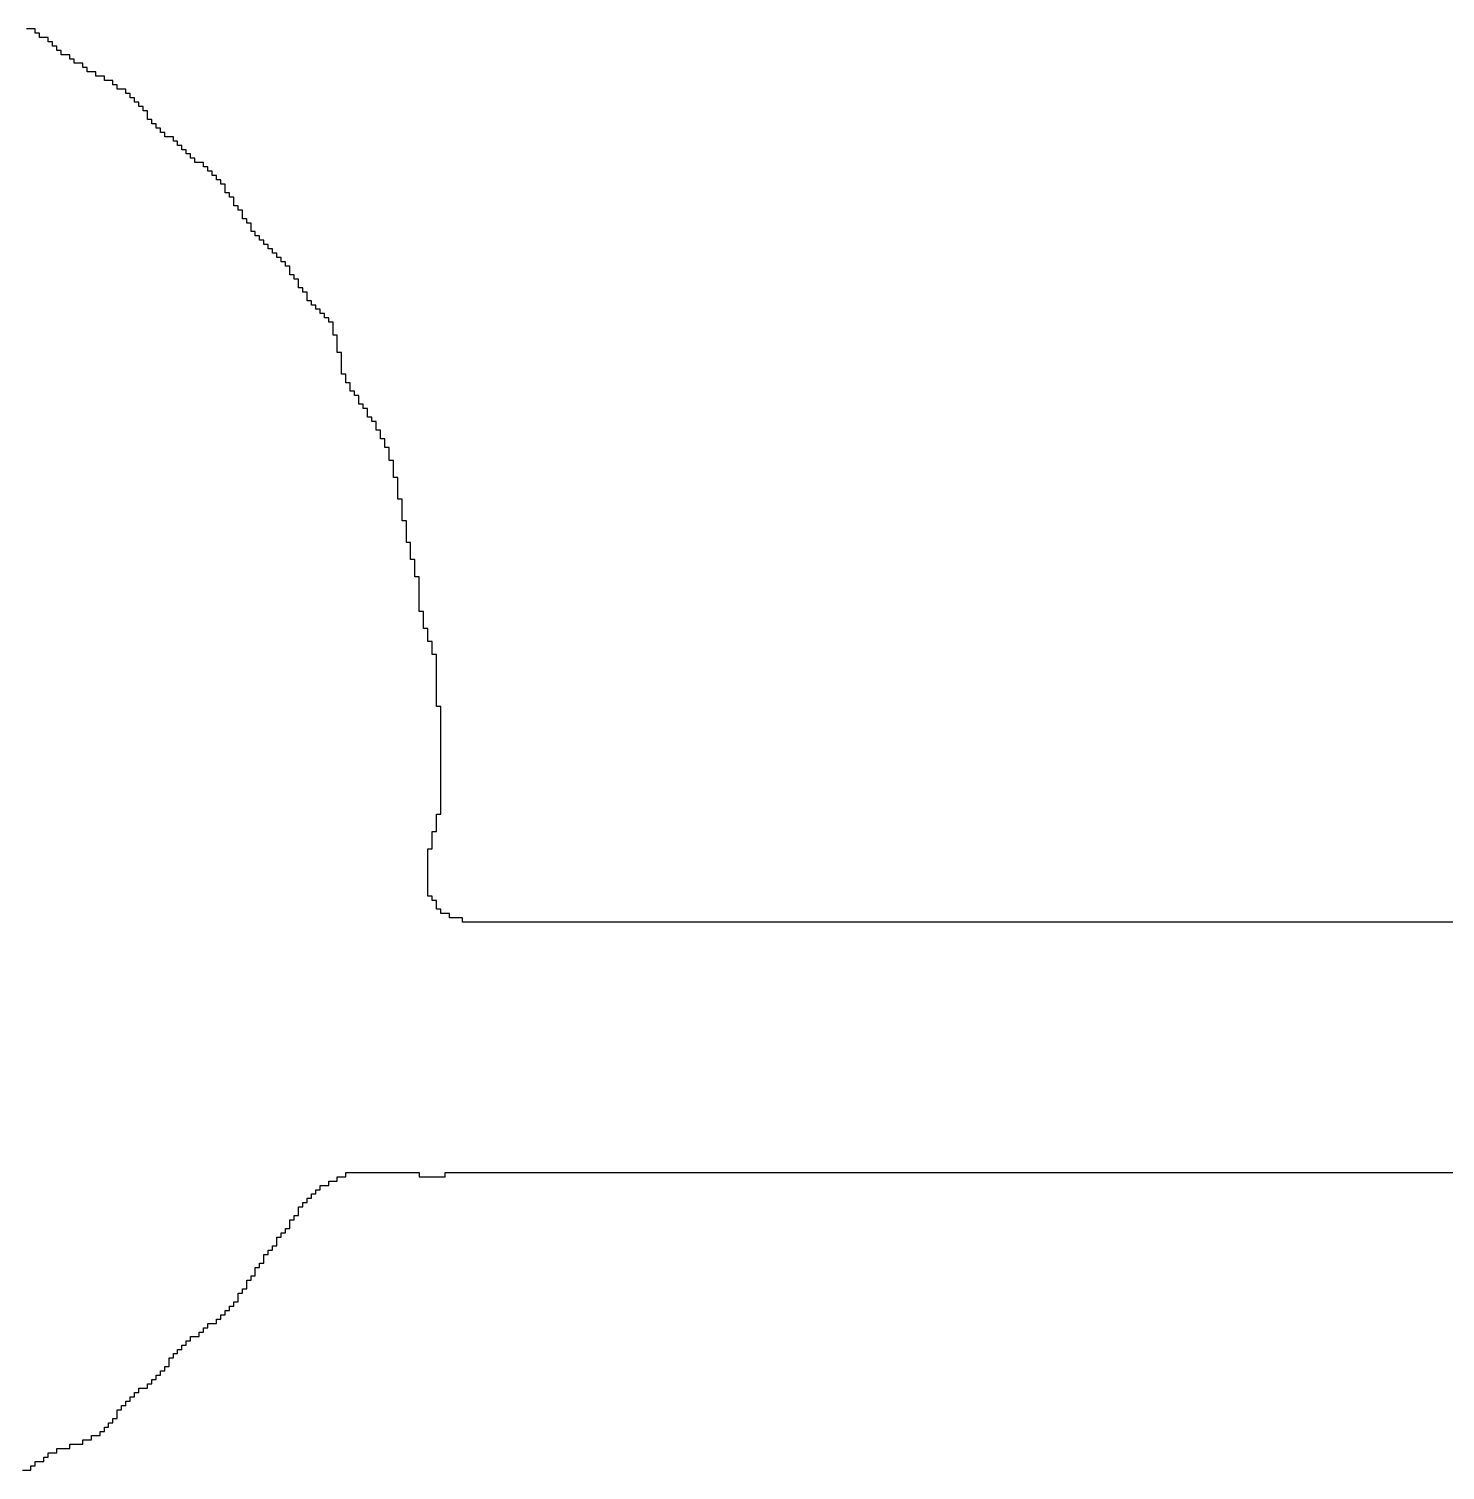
# Model space of a CAD drawing. Header units: millimetres. Extents: x 9.6 to 105, y 7.6 to 66.9.
# Drawn here: x 88.0573 to 88.5061, y 21.7136 to 22.1702 of the extents above; entities that cross this region are included whole.
import ezdxf

# ---------------------------------------------------------------- set-up
doc = ezdxf.new("R2010")
doc.units = ezdxf.units.MM
doc.layers.add('BottomOverlay', color=54, linetype='Continuous')

msp = doc.modelspace()

# ---------------------------------------------------------------- linework, layer by layer
at = {"layer": 'BottomOverlay'}
for p, q in [((88.05937, 22.17023), (88.05664, 22.17023)), ((88.05937, 22.16886), (88.05937, 22.17023)), ((88.06074, 22.16886), (88.05937, 22.16886)), ((88.06074, 22.1675), (88.06074, 22.16886)), ((88.06347, 22.1675), (88.06074, 22.1675)), ((88.06347, 22.16613), (88.06347, 22.1675)), ((88.06484, 22.16613), (88.06347, 22.16613)), ((88.06484, 22.16476), (88.06484, 22.16613)), ((88.06621, 22.16476), (88.06484, 22.16476)), ((88.06621, 22.16339), (88.06621, 22.16476)), ((88.06758, 22.16339), (88.06621, 22.16339)), ((88.06758, 22.16203), (88.06758, 22.16339)), ((88.07031, 22.16203), (88.06758, 22.16203)), ((88.07031, 22.16066), (88.07031, 22.16203)), ((88.07168, 22.16066), (88.07031, 22.16066)), ((88.07168, 22.1593), (88.07168, 22.16066)), ((88.07441, 22.1593), (88.07168, 22.1593)), ((88.07441, 22.15793), (88.07441, 22.1593)), ((88.07578, 22.15793), (88.07441, 22.15793)), ((88.07578, 22.15656), (88.07578, 22.15793)), ((88.07851, 22.15656), (88.07578, 22.15656)), ((88.07851, 22.15519), (88.07851, 22.15656)), ((88.08125, 22.15519), (88.07851, 22.15519)), ((88.08125, 22.15383), (88.08125, 22.15519)), ((88.08398, 22.15383), (88.08125, 22.15383)), ((88.08398, 22.15246), (88.08398, 22.15383)), ((88.08535, 22.15246), (88.08398, 22.15246)), ((88.08535, 22.15109), (88.08535, 22.15246)), ((88.08808, 22.15109), (88.08535, 22.15109)), ((88.08808, 22.14972), (88.08808, 22.15109)), ((88.08945, 22.14972), (88.08808, 22.14972)), ((88.08945, 22.14836), (88.08945, 22.14972)), ((88.09081, 22.14836), (88.08945, 22.14836)), ((88.09081, 22.14699), (88.09081, 22.14836)), ((88.09218, 22.14699), (88.09081, 22.14699)), ((88.09218, 22.14562), (88.09218, 22.14699)), ((88.09355, 22.14562), (88.09218, 22.14562)), ((88.09355, 22.14426), (88.09355, 22.14562)), ((88.09492, 22.14426), (88.09355, 22.14426)), ((88.09492, 22.14289), (88.09492, 22.14426)), ((88.09492, 22.14152), (88.09492, 22.14289)), ((88.09628, 22.14152), (88.09492, 22.14152)), ((88.09628, 22.14016), (88.09628, 22.14152)), ((88.09765, 22.14016), (88.09628, 22.14016)), ((88.09765, 22.13879), (88.09765, 22.14016)), ((88.09902, 22.13879), (88.09765, 22.13879)), ((88.09902, 22.13742), (88.09902, 22.13879)), ((88.10039, 22.13742), (88.09902, 22.13742)), ((88.10039, 22.13605), (88.10039, 22.13742)), ((88.10312, 22.13605), (88.10039, 22.13605)), ((88.10312, 22.13469), (88.10312, 22.13605)), ((88.10448, 22.13469), (88.10312, 22.13469)), ((88.10448, 22.13332), (88.10448, 22.13469)), ((88.10585, 22.13332), (88.10448, 22.13332)), ((88.10585, 22.13195), (88.10585, 22.13332)), ((88.10722, 22.13195), (88.10585, 22.13195)), ((88.10722, 22.13059), (88.10722, 22.13195)), ((88.10859, 22.13059), (88.10722, 22.13059)), ((88.10859, 22.12922), (88.10859, 22.13059)), ((88.10995, 22.12922), (88.10859, 22.12922)), ((88.10995, 22.12785), (88.10995, 22.12922)), ((88.11269, 22.12785), (88.10995, 22.12785)), ((88.11269, 22.12649), (88.11269, 22.12785)), ((88.11405, 22.12649), (88.11269, 22.12649)), ((88.11405, 22.12512), (88.11405, 22.12649)), ((88.11542, 22.12512), (88.11405, 22.12512)), ((88.11542, 22.12375), (88.11542, 22.12512)), ((88.11679, 22.12375), (88.11542, 22.12375)), ((88.11679, 22.12239), (88.11679, 22.12375)), ((88.11815, 22.12239), (88.11679, 22.12239)), ((88.11815, 22.12102), (88.11815, 22.12239)), ((88.11952, 22.12102), (88.11815, 22.12102)), ((88.11952, 22.11965), (88.11952, 22.12102)), ((88.11952, 22.11828), (88.11952, 22.11965)), ((88.12089, 22.11828), (88.11952, 22.11828)), ((88.12089, 22.11692), (88.12089, 22.11828)), ((88.12226, 22.11692), (88.12089, 22.11692)), ((88.12226, 22.11555), (88.12226, 22.11692)), ((88.12226, 22.11418), (88.12226, 22.11555)), ((88.12362, 22.11418), (88.12226, 22.11418)), ((88.12362, 22.11282), (88.12362, 22.11418)), ((88.12499, 22.11282), (88.12362, 22.11282)), ((88.12499, 22.11145), (88.12499, 22.11282)), ((88.12499, 22.11008), (88.12499, 22.11145)), ((88.12636, 22.11008), (88.12499, 22.11008)), ((88.12636, 22.10872), (88.12636, 22.11008)), ((88.12772, 22.10872), (88.12636, 22.10872)), ((88.12772, 22.10735), (88.12772, 22.10872)), ((88.12772, 22.10598), (88.12772, 22.10735)), ((88.12909, 22.10598), (88.12772, 22.10598)), ((88.12909, 22.10461), (88.12909, 22.10598)), ((88.13046, 22.10461), (88.12909, 22.10461)), ((88.13046, 22.10325), (88.13046, 22.10461)), ((88.13183, 22.10325), (88.13046, 22.10325)), ((88.13183, 22.10188), (88.13183, 22.10325)), ((88.13319, 22.10188), (88.13183, 22.10188)), ((88.13319, 22.10051), (88.13319, 22.10188)), ((88.13456, 22.10051), (88.13319, 22.10051)), ((88.13456, 22.09915), (88.13456, 22.10051)), ((88.13593, 22.09915), (88.13456, 22.09915)), ((88.13593, 22.09778), (88.13593, 22.09915)), ((88.13729, 22.09778), (88.13593, 22.09778)), ((88.13729, 22.09641), (88.13729, 22.09778)), ((88.13866, 22.09641), (88.13729, 22.09641)), ((88.13866, 22.09505), (88.13866, 22.09641)), ((88.14003, 22.09505), (88.13866, 22.09505)), ((88.14003, 22.09368), (88.14003, 22.09505)), ((88.14003, 22.09231), (88.14003, 22.09368)), ((88.14139, 22.09231), (88.14003, 22.09231)), ((88.14139, 22.09094), (88.14139, 22.09231)), ((88.14276, 22.09094), (88.14139, 22.09094)), ((88.14276, 22.08958), (88.14276, 22.09094)), ((88.14276, 22.08821), (88.14276, 22.08958)), ((88.14413, 22.08821), (88.14276, 22.08821)), ((88.14413, 22.08684), (88.14413, 22.08821)), ((88.1455, 22.08684), (88.14413, 22.08684)), ((88.1455, 22.08548), (88.1455, 22.08684)), ((88.1455, 22.08411), (88.1455, 22.08548)), ((88.14686, 22.08411), (88.1455, 22.08411)), ((88.14686, 22.08274), (88.14686, 22.08411)), ((88.14823, 22.08274), (88.14686, 22.08274)), ((88.14823, 22.08138), (88.14823, 22.08274)), ((88.1496, 22.08138), (88.14823, 22.08138)), ((88.1496, 22.08001), (88.1496, 22.08138)), ((88.15096, 22.08001), (88.1496, 22.08001)), ((88.15096, 22.07864), (88.15096, 22.08001)), ((88.15233, 22.07864), (88.15096, 22.07864)), ((88.15233, 22.07727), (88.15233, 22.07864)), ((88.1537, 22.07727), (88.15233, 22.07727)), ((88.1537, 22.07591), (88.1537, 22.07727)), ((88.1537, 22.07454), (88.1537, 22.07591)), ((88.1537, 22.07317), (88.1537, 22.07454)), ((88.15506, 22.07317), (88.1537, 22.07317)), ((88.15506, 22.0718), (88.15506, 22.07317)), ((88.15506, 22.07044), (88.15506, 22.0718)), ((88.15506, 22.06907), (88.15506, 22.07044)), ((88.15506, 22.06771), (88.15506, 22.06907)), ((88.15643, 22.06771), (88.15506, 22.06771)), ((88.15643, 22.06634), (88.15643, 22.06771)), ((88.15643, 22.06497), (88.15643, 22.06634)), ((88.15643, 22.0636), (88.15643, 22.06497)), ((88.15643, 22.06224), (88.15643, 22.0636)), ((88.15643, 22.06087), (88.15643, 22.06224)), ((88.1578, 22.06087), (88.15643, 22.06087)), ((88.1578, 22.0595), (88.1578, 22.06087)), ((88.1578, 22.05813), (88.1578, 22.0595)), ((88.15917, 22.05813), (88.1578, 22.05813)), ((88.15917, 22.05677), (88.15917, 22.05813)), ((88.15917, 22.0554), (88.15917, 22.05677)), ((88.16053, 22.0554), (88.15917, 22.0554)), ((88.16053, 22.05404), (88.16053, 22.0554)), ((88.1619, 22.05404), (88.16053, 22.05404)), ((88.1619, 22.05267), (88.1619, 22.05404)), ((88.1619, 22.0513), (88.1619, 22.05267)), ((88.16327, 22.0513), (88.1619, 22.0513)), ((88.16327, 22.04993), (88.16327, 22.0513)), ((88.16463, 22.04993), (88.16327, 22.04993)), ((88.16463, 22.04857), (88.16463, 22.04993)), ((88.16463, 22.0472), (88.16463, 22.04857)), ((88.166, 22.0472), (88.16463, 22.0472)), ((88.166, 22.04583), (88.166, 22.0472)), ((88.16737, 22.04583), (88.166, 22.04583)), ((88.16737, 22.04446), (88.16737, 22.04583)), ((88.16737, 22.0431), (88.16737, 22.04446)), ((88.16873, 22.0431), (88.16737, 22.0431)), ((88.16873, 22.04173), (88.16873, 22.0431)), ((88.16873, 22.04036), (88.16873, 22.04173)), ((88.1701, 22.04036), (88.16873, 22.04036)), ((88.1701, 22.039), (88.1701, 22.04036)), ((88.1701, 22.03763), (88.1701, 22.039)), ((88.17147, 22.03763), (88.1701, 22.03763)), ((88.17147, 22.03626), (88.17147, 22.03763)), ((88.17147, 22.0349), (88.17147, 22.03626)), ((88.17147, 22.03353), (88.17147, 22.0349)), ((88.17284, 22.03353), (88.17147, 22.03353)), ((88.17284, 22.03216), (88.17284, 22.03353)), ((88.17284, 22.0308), (88.17284, 22.03216)), ((88.17284, 22.02943), (88.17284, 22.0308)), ((88.17284, 22.02806), (88.17284, 22.02943)), ((88.1742, 22.02806), (88.17284, 22.02806)), ((88.1742, 22.02669), (88.1742, 22.02806)), ((88.1742, 22.02533), (88.1742, 22.02669)), ((88.1742, 22.02396), (88.1742, 22.02533)), ((88.1742, 22.02259), (88.1742, 22.02396)), ((88.1742, 22.02123), (88.1742, 22.02259)), ((88.17557, 22.02123), (88.1742, 22.02123)), ((88.17557, 22.01986), (88.17557, 22.02123)), ((88.17557, 22.01849), (88.17557, 22.01986)), ((88.17557, 22.01713), (88.17557, 22.01849)), ((88.17557, 22.01576), (88.17557, 22.01713)), ((88.17557, 22.01439), (88.17557, 22.01576)), ((88.17694, 22.01439), (88.17557, 22.01439)), ((88.17694, 22.01302), (88.17694, 22.01439)), ((88.17694, 22.01166), (88.17694, 22.01302)), ((88.17694, 22.01029), (88.17694, 22.01166)), ((88.17694, 22.00892), (88.17694, 22.01029)), ((88.17694, 22.00756), (88.17694, 22.00892)), ((88.1783, 22.00756), (88.17694, 22.00756)), ((88.1783, 22.00619), (88.1783, 22.00756)), ((88.1783, 22.00482), (88.1783, 22.00619)), ((88.1783, 22.00346), (88.1783, 22.00482)), ((88.1783, 22.00209), (88.1783, 22.00346)), ((88.17967, 22.00209), (88.1783, 22.00209)), ((88.17967, 22.00072), (88.17967, 22.00209)), ((88.17967, 21.99935), (88.17967, 22.00072)), ((88.17967, 21.99799), (88.17967, 21.99935)), ((88.17967, 21.99662), (88.17967, 21.99799)), ((88.18104, 21.99662), (88.17967, 21.99662)), ((88.18104, 21.99525), (88.18104, 21.99662)), ((88.18104, 21.99389), (88.18104, 21.99525)), ((88.18104, 21.99252), (88.18104, 21.99389)), ((88.18104, 21.99115), (88.18104, 21.99252)), ((88.18104, 21.98979), (88.18104, 21.99115)), ((88.18104, 21.98842), (88.18104, 21.98979)), ((88.18104, 21.98705), (88.18104, 21.98842)), ((88.18104, 21.98568), (88.18104, 21.98705)), ((88.1824, 21.98568), (88.18104, 21.98568)), ((88.1824, 21.98432), (88.1824, 21.98568)), ((88.1824, 21.98295), (88.1824, 21.98432)), ((88.1824, 21.98158), (88.1824, 21.98295)), ((88.1824, 21.98022), (88.1824, 21.98158)), ((88.18377, 21.98022), (88.1824, 21.98022)), ((88.18377, 21.97885), (88.18377, 21.98022)), ((88.18377, 21.97748), (88.18377, 21.97885)), ((88.18377, 21.97612), (88.18377, 21.97748)), ((88.18514, 21.97612), (88.18377, 21.97612)), ((88.18514, 21.97475), (88.18514, 21.97612)), ((88.18514, 21.97338), (88.18514, 21.97475)), ((88.18514, 21.97201), (88.18514, 21.97338)), ((88.18651, 21.97201), (88.18514, 21.97201)), ((88.18651, 21.97065), (88.18651, 21.97201)), ((88.18651, 21.96928), (88.18651, 21.97065)), ((88.18651, 21.96791), (88.18651, 21.96928)), ((88.18651, 21.96654), (88.18651, 21.96791)), ((88.18651, 21.96518), (88.18651, 21.96654)), ((88.18651, 21.96381), (88.18651, 21.96518)), ((88.18651, 21.96245), (88.18651, 21.96381)), ((88.18651, 21.96108), (88.18651, 21.96245)), ((88.18651, 21.95971), (88.18651, 21.96108)), ((88.18651, 21.95834), (88.18651, 21.95971)), ((88.18651, 21.95698), (88.18651, 21.95834)), ((88.18651, 21.95561), (88.18651, 21.95698)), ((88.18787, 21.95561), (88.18651, 21.95561)), ((88.18787, 21.95424), (88.18787, 21.95561)), ((88.18787, 21.95287), (88.18787, 21.95424)), ((88.18787, 21.95151), (88.18787, 21.95287)), ((88.18787, 21.95014), (88.18787, 21.95151)), ((88.18787, 21.94878), (88.18787, 21.95014)), ((88.18787, 21.94741), (88.18787, 21.94878)), ((88.18787, 21.94604), (88.18787, 21.94741)), ((88.18787, 21.94467), (88.18787, 21.94604)), ((88.18787, 21.94331), (88.18787, 21.94467)), ((88.18787, 21.94194), (88.18787, 21.94331)), ((88.18787, 21.94057), (88.18787, 21.94194)), ((88.18787, 21.9392), (88.18787, 21.94057)), ((88.18787, 21.93784), (88.18787, 21.9392)), ((88.18787, 21.93647), (88.18787, 21.93784)), ((88.18787, 21.9351), (88.18787, 21.93647)), ((88.18787, 21.93374), (88.18787, 21.9351)), ((88.18787, 21.93237), (88.18787, 21.93374)), ((88.18787, 21.931), (88.18787, 21.93237)), ((88.18787, 21.92964), (88.18787, 21.931)), ((88.18787, 21.92827), (88.18787, 21.92964)), ((88.18787, 21.9269), (88.18787, 21.92827)), ((88.18787, 21.92554), (88.18787, 21.9269)), ((88.18787, 21.92417), (88.18787, 21.92554)), ((88.18651, 21.92007), (88.18651, 21.92143)), ((88.18651, 21.92143), (88.18787, 21.92143)), ((88.18787, 21.9228), (88.18787, 21.92417)), ((88.18787, 21.92143), (88.18787, 21.9228)), ((88.18651, 21.9187), (88.18651, 21.92007)), ((88.18651, 21.91733), (88.18651, 21.9187)), ((88.18651, 21.91597), (88.18651, 21.91733)), ((88.18514, 21.9146), (88.18514, 21.91597)), ((88.18514, 21.91597), (88.18651, 21.91597)), ((88.18514, 21.91323), (88.18514, 21.9146)), ((88.18514, 21.91187), (88.18514, 21.91323)), ((88.18514, 21.9105), (88.18514, 21.91187)), ((88.18377, 21.90913), (88.18377, 21.9105)), ((88.18377, 21.9105), (88.18514, 21.9105)), ((88.18377, 21.90776), (88.18377, 21.90913)), ((88.18377, 21.9064), (88.18377, 21.90776)), ((88.18377, 21.90503), (88.18377, 21.9064)), ((88.18377, 21.90366), (88.18377, 21.90503)), ((88.18377, 21.9023), (88.18377, 21.90366)), ((88.18377, 21.90093), (88.18377, 21.9023)), ((88.18377, 21.89956), (88.18377, 21.90093)), ((88.18377, 21.8982), (88.18377, 21.89956)), ((88.18377, 21.89683), (88.18377, 21.8982)), ((88.18377, 21.89546), (88.18377, 21.89683)), ((88.18514, 21.89546), (88.18377, 21.89546)), ((88.18514, 21.89409), (88.18514, 21.89546)), ((88.18651, 21.89409), (88.18514, 21.89409)), ((88.18651, 21.89273), (88.18651, 21.89409)), ((88.18651, 21.89136), (88.18651, 21.89273)), ((88.18787, 21.89136), (88.18651, 21.89136)), ((88.18787, 21.88999), (88.18787, 21.89136)), ((88.19061, 21.88999), (88.18787, 21.88999)), ((88.19061, 21.88863), (88.19061, 21.88999)), ((88.19471, 21.88863), (88.19061, 21.88863)), ((88.19471, 21.88726), (88.19471, 21.88863)), ((88.94383, 21.88726), (88.19471, 21.88726)), ((88.15506, 21.80524), (88.15506, 21.80661)), ((88.15506, 21.80661), (88.1578, 21.80661)), ((88.1578, 21.80661), (88.1578, 21.80797)), ((88.1578, 21.80797), (88.18104, 21.80797)), ((88.18104, 21.80797), (88.18104, 21.80661)), ((88.18104, 21.80661), (88.18924, 21.80661)), ((88.18924, 21.80661), (88.18924, 21.80797)), ((88.18924, 21.80797), (88.84267, 21.80797)), ((88.14823, 21.80114), (88.14823, 21.8025)), ((88.14823, 21.8025), (88.1496, 21.8025)), ((88.1496, 21.8025), (88.1496, 21.80387)), ((88.1496, 21.80387), (88.15233, 21.80387)), ((88.15233, 21.80387), (88.15233, 21.80524)), ((88.15233, 21.80524), (88.15506, 21.80524)), ((88.14413, 21.79704), (88.14413, 21.7984)), ((88.14413, 21.7984), (88.1455, 21.7984)), ((88.1455, 21.7984), (88.1455, 21.79977)), ((88.1455, 21.79977), (88.14686, 21.79977)), ((88.14686, 21.79977), (88.14686, 21.80114)), ((88.14686, 21.80114), (88.14823, 21.80114)), ((88.14003, 21.79157), (88.14003, 21.79294)), ((88.14003, 21.79294), (88.14139, 21.79294)), ((88.14139, 21.79294), (88.14139, 21.7943)), ((88.14139, 21.7943), (88.14276, 21.7943)), ((88.14276, 21.79567), (88.14276, 21.79704)), ((88.14276, 21.79704), (88.14413, 21.79704)), ((88.14276, 21.7943), (88.14276, 21.79567)), ((88.13729, 21.78747), (88.13729, 21.78883)), ((88.13729, 21.78883), (88.13866, 21.78883)), ((88.13866, 21.78883), (88.13866, 21.7902)), ((88.13866, 21.7902), (88.14003, 21.7902)), ((88.14003, 21.7902), (88.14003, 21.79157)), ((88.13456, 21.78337), (88.13456, 21.78473)), ((88.13456, 21.78473), (88.13593, 21.78473)), ((88.13593, 21.7861), (88.13593, 21.78747)), ((88.13593, 21.78747), (88.13729, 21.78747)), ((88.13593, 21.78473), (88.13593, 21.7861)), ((88.13046, 21.7779), (88.13046, 21.77927)), ((88.13046, 21.77927), (88.13183, 21.77927)), ((88.13183, 21.78063), (88.13183, 21.782)), ((88.13183, 21.782), (88.13319, 21.782)), ((88.13183, 21.77927), (88.13183, 21.78063)), ((88.13319, 21.782), (88.13319, 21.78337)), ((88.13319, 21.78337), (88.13456, 21.78337)), ((88.12772, 21.7738), (88.12772, 21.77516)), ((88.12772, 21.77516), (88.12909, 21.77516)), ((88.12909, 21.77653), (88.12909, 21.7779)), ((88.12909, 21.7779), (88.13046, 21.7779)), ((88.12909, 21.77516), (88.12909, 21.77653)), ((88.12499, 21.76969), (88.12499, 21.77106)), ((88.12499, 21.77106), (88.12636, 21.77106)), ((88.12636, 21.77243), (88.12636, 21.7738)), ((88.12636, 21.7738), (88.12772, 21.7738)), ((88.12636, 21.77106), (88.12636, 21.77243)), ((88.12089, 21.76423), (88.12089, 21.7656)), ((88.12089, 21.7656), (88.12226, 21.7656)), ((88.12226, 21.7656), (88.12226, 21.76696)), ((88.12226, 21.76696), (88.12362, 21.76696)), ((88.12362, 21.76833), (88.12362, 21.76969)), ((88.12362, 21.76969), (88.12499, 21.76969)), ((88.12362, 21.76696), (88.12362, 21.76833)), ((88.11679, 21.76013), (88.11679, 21.76149)), ((88.11679, 21.76149), (88.11815, 21.76149)), ((88.11815, 21.76149), (88.11815, 21.76286)), ((88.11815, 21.76286), (88.11952, 21.76286)), ((88.11952, 21.76286), (88.11952, 21.76423)), ((88.11952, 21.76423), (88.12089, 21.76423)), ((88.11132, 21.75602), (88.11132, 21.75739)), ((88.11132, 21.75739), (88.11269, 21.75739)), ((88.11269, 21.75739), (88.11269, 21.75876)), ((88.11269, 21.75876), (88.11405, 21.75876)), ((88.11405, 21.75876), (88.11405, 21.76013)), ((88.11405, 21.76013), (88.11679, 21.76013)), ((88.10448, 21.75056), (88.10448, 21.75192)), ((88.10448, 21.75192), (88.10585, 21.75192)), ((88.10585, 21.75192), (88.10585, 21.75329)), ((88.10585, 21.75329), (88.10722, 21.75329)), ((88.10722, 21.75329), (88.10722, 21.75466)), ((88.10722, 21.75466), (88.10859, 21.75466)), ((88.10859, 21.75466), (88.10859, 21.75602)), ((88.10859, 21.75602), (88.11132, 21.75602)), ((88.10175, 21.74782), (88.10175, 21.74919)), ((88.10175, 21.74919), (88.10312, 21.74919)), ((88.10175, 21.74646), (88.10175, 21.74782)), ((88.10312, 21.74919), (88.10312, 21.75056)), ((88.10312, 21.75056), (88.10448, 21.75056)), ((88.09765, 21.74235), (88.09765, 21.74372)), ((88.09765, 21.74372), (88.09902, 21.74372)), ((88.09902, 21.74372), (88.09902, 21.74509)), ((88.09902, 21.74509), (88.10039, 21.74509)), ((88.10039, 21.74509), (88.10039, 21.74646)), ((88.10039, 21.74646), (88.10175, 21.74646)), ((88.09081, 21.73689), (88.09081, 21.73825)), ((88.09081, 21.73825), (88.09218, 21.73825)), ((88.09218, 21.73825), (88.09218, 21.73962)), ((88.09218, 21.73962), (88.09492, 21.73962)), ((88.09492, 21.73962), (88.09492, 21.74099)), ((88.09492, 21.74099), (88.09628, 21.74099)), ((88.09628, 21.74099), (88.09628, 21.74235)), ((88.09628, 21.74235), (88.09765, 21.74235)), ((88.08671, 21.73279), (88.08671, 21.73415)), ((88.08671, 21.73415), (88.08808, 21.73415)), ((88.08808, 21.73415), (88.08808, 21.73552)), ((88.08808, 21.73552), (88.08945, 21.73552)), ((88.08945, 21.73552), (88.08945, 21.73689)), ((88.08945, 21.73689), (88.09081, 21.73689)), ((88.08398, 21.72869), (88.08398, 21.73005)), ((88.08398, 21.73005), (88.08535, 21.73005)), ((88.08535, 21.73142), (88.08535, 21.73279)), ((88.08535, 21.73279), (88.08671, 21.73279)), ((88.08535, 21.73005), (88.08535, 21.73142)), ((88.07714, 21.72322), (88.07714, 21.72458)), ((88.07714, 21.72458), (88.07988, 21.72458)), ((88.07988, 21.72458), (88.07988, 21.72595)), ((88.07988, 21.72595), (88.08125, 21.72595)), ((88.08125, 21.72595), (88.08125, 21.72732)), ((88.08125, 21.72732), (88.08261, 21.72732)), ((88.08261, 21.72732), (88.08261, 21.72869)), ((88.08261, 21.72869), (88.08398, 21.72869)), ((88.06621, 21.71912), (88.06621, 21.72048)), ((88.06621, 21.72048), (88.07031, 21.72048)), ((88.07031, 21.72048), (88.07031, 21.72185)), ((88.07031, 21.72185), (88.07441, 21.72185)), ((88.07441, 21.72185), (88.07441, 21.72322)), ((88.07441, 21.72322), (88.07714, 21.72322)), ((88.05937, 21.71502), (88.05937, 21.71638)), ((88.05937, 21.71638), (88.06211, 21.71638)), ((88.06211, 21.71638), (88.06211, 21.71775)), ((88.06211, 21.71775), (88.06347, 21.71775)), ((88.06347, 21.71775), (88.06347, 21.71912)), ((88.06347, 21.71912), (88.06621, 21.71912)), ((88.05527, 21.71365), (88.05801, 21.71365)), ((88.05801, 21.71365), (88.05801, 21.71502)), ((88.05801, 21.71502), (88.05937, 21.71502))]:
    msp.add_line(p, q, dxfattribs=at)

doc.saveas('drawing.dxf')
